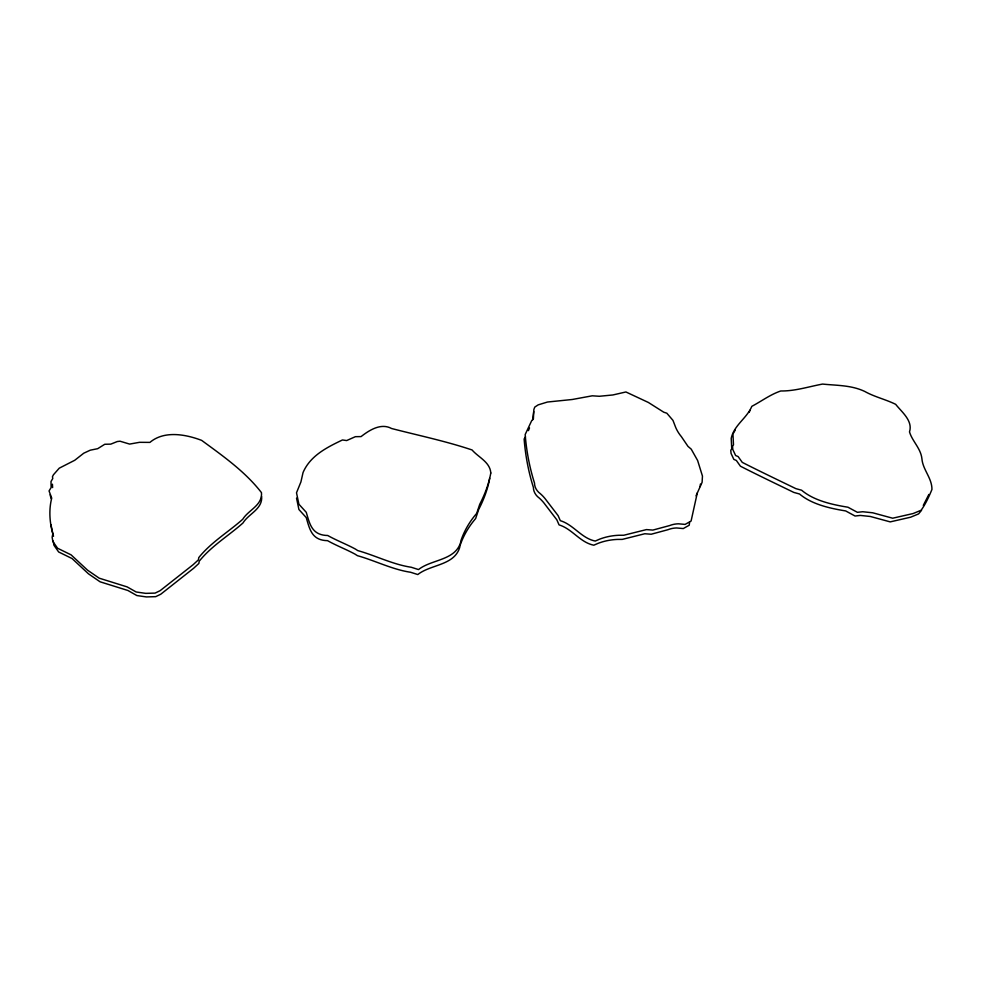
<?xml version="1.0" encoding="UTF-8"?>
<svg xmlns="http://www.w3.org/2000/svg" width="981" height="981" viewBox="0 0 981 981"><rect width="100%" height="100%" fill="white"/><g stroke="black" fill="none" stroke-linecap="round" stroke-linejoin="round"><path stroke-width="1.47" d="M532.634 419.843L533.701 411.603M700.25 486.551L700.385 484.074M489.715 478.274C487.765 489.102 483.731 499.758 478.691 509.458L475.65 518.544C468.648 526.674 463.24 535.933 459.856 546.061L459.942 546.576C454.988 565.645 430.867 564.149 417.796 574.547L410.561 572.254C392.4 569.544 375 560.592 357.391 555.663L355.147 554.204C346.183 549.311 336.642 545.767 327.556 540.666C311.872 540.408 309.726 529.446 306.231 517.576L298.911 509.507L296.532 498.103M261.62 496.423C262.773 509.139 248.598 513.688 242.969 522.996C228.45 535.896 211.528 545.902 199.217 561.23L198.861 563.45L193.637 568.269L160.737 594.241L155.709 596.656L146.402 596.926L136.874 595.553L127.91 590.488L100.087 581.807L88.462 573.811L72.079 558.557L58.639 551.96L53.955 545.252L53.207 541.022M689.569 522.456L689.238 525.203L683.267 528.563L676.608 527.962A25.813 21.141 24.1 0 0 667.926 529.715L651.176 534.24L644.799 533.75L622.224 539.403L617.196 539.427A61.545 52.067 23.1 0 0 598.152 543.327L593.812 545.203C580.041 542.456 572.315 528.931 559.06 524.884L556.865 519.869L545.068 504.442A39.191 32.827 13.6 0 0 541.598 500.31L540.96 499.66A39.191 32.827 13.6 0 0 537.514 496.607A15.34 12.594 15.3 0 1 533.406 487.434C528.489 471.91 525.35 455.135 524.136 438.998L525.485 436.827M52.827 533.909L52.128 537.269L52.876 541.512L57.585 548.244L71.086 554.854L87.53 570.157L99.204 578.177L127.15 586.896L136.163 591.984L145.728 593.358L155.084 593.1L160.124 590.685L193.183 564.651L198.432 559.808L198.775 557.588C211.16 542.211 228.156 532.205 242.736 519.268C248.389 509.948 262.614 505.399 261.461 492.634C245.262 471.653 222.932 455.969 201.645 440.371C185.667 434.301 164.183 430.316 149.921 442.394L139.51 442.321L129.627 444.086L120.038 441.217L117.242 441.548L110.792 444.135L104.771 444.27L97.683 448.685L90.264 450.181L83.741 453.21L74.74 460.273L59.24 468.182L53.477 474.73L52.459 476.668L52.766 478.52L51.012 481.487L51.122 487.545L49.05 490.941L51.723 498.103C48.523 510.586 49.724 524.026 53.538 536.276M697.295 492.916L691.09 521.046L685.094 524.406L678.411 523.805A25.935 21.19 24 0 0 669.68 525.558L652.856 530.083L646.454 529.593L623.781 535.246L618.729 535.27A61.84 52.214 23 0 0 599.599 539.17L595.246 541.058C581.414 538.287 573.627 524.725 560.31 520.666L558.103 515.626L546.245 500.163A39.387 32.913 13.6 0 0 542.763 496.006L542.113 495.356A39.387 32.913 13.6 0 0 538.643 492.29A15.414 12.618 15.3 0 1 534.51 483.093C529.568 467.532 526.405 450.708 525.178 434.534L531.641 420.763L533.382 418.887L533.872 409.469L534.78 407.09L538.201 404.859L547.472 402.026L572.217 399.5L592.279 395.809L599.342 396.275L612.88 394.963L625.915 391.971L648.343 402.443L663.781 412.216L666.822 413.197L672.978 420.395L675.762 427.618A40.38 30.987 21.3 0 0 681.39 436.68L687.975 446.367L691.225 449.151L697.626 460.506L702.457 476.079L702.114 482.284L696.044 495.822M52.422 484.209L52.631 487.582M928.86 494.461L923.293 505.411M528.428 430.634L529.507 427.937M749.214 412.278L750.024 410.291M733.408 433.222L735.198 430.119M921.551 510.279L918.572 513.921L910.601 517.208L890.208 521.88L870.343 516.484L860.398 515.43L855.052 516.018L845.659 510.929C829.951 508.379 811.778 504.369 799.54 493.995L793.825 492.425C776.045 483.78 758.092 475.221 740.447 466.22L736.326 460.445L733.837 459.39L731.066 453.443L730.771 450.365L731.728 448.722L731.213 438.372C733.972 425.116 746.921 418.237 751.826 406.33C761.624 401.168 770.269 394.521 780.778 390.978C795.039 391.174 808.577 386.673 822.568 384.074C836.952 385.558 851.312 385.079 864.752 391.444C874.378 396.876 885.647 399.377 895.653 404.319C901.797 412.094 913.078 420.739 909.497 431.922C912.391 441.45 920.803 448.366 921.919 458.765C922.79 469.776 932.011 477.968 931.95 489.421C928.982 496.717 925.61 503.94 921.134 510.243L913.127 513.541L892.673 518.213L872.722 512.793L862.74 511.739L857.382 512.315L847.94 507.214C832.158 504.651 813.911 500.629 801.612 490.218L795.885 488.648C778.019 479.979 759.993 471.383 742.261 462.37L738.129 456.57L735.627 455.515L732.832 449.556L732.537 446.465L733.494 444.822L732.966 434.448M51.073 498.569L50.117 494.816M50.987 524.86L52.815 533.492M490.794 473.014C488.845 483.866 484.786 494.559 479.734 504.283L476.68 513.406C469.641 521.549 464.197 530.831 460.812 540.997L460.898 541.524C455.895 560.666 431.652 559.133 418.507 569.569L411.235 567.251C392.964 564.529 375.453 555.54 357.746 550.586L355.478 549.115C346.465 544.197 336.875 540.641 327.728 535.503C311.97 535.246 309.788 524.259 306.268 512.327L298.898 504.222L296.507 492.781L300.922 481.904L303.055 472.523C310.229 455.699 326.931 447.385 342.455 439.966L346.673 440.555L355.38 436.68L361.069 436.594C369.371 430.132 380.996 422.725 391.554 428.501C418.593 435.478 445.644 441.107 472.057 449.96C478.323 457.281 490.108 462.026 490.794 473.014"/></g></svg>
